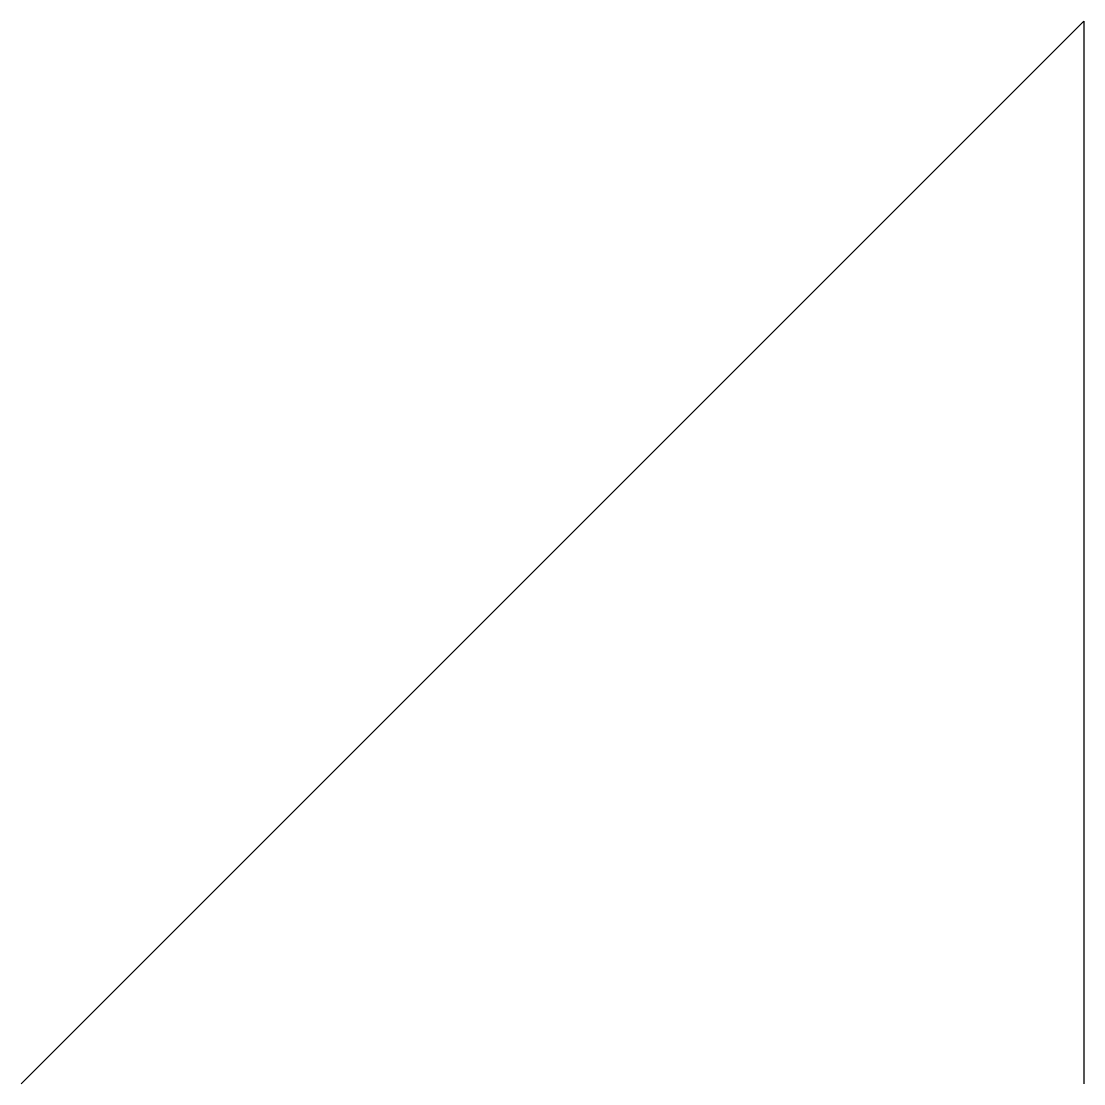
# Model space of a CAD drawing. Header units: metres. Extents: x 0 to 1, y 0 to 1.
import ezdxf

# ---------------------------------------------------------------- set-up
doc = ezdxf.new("R2010")
doc.units = ezdxf.units.M

msp = doc.modelspace()

# ---------------------------------------------------------------- linework, layer by layer
at = {"layer": 'MyLayer'}
msp.add_lwpolyline([(0, 0), (1, 1), (1, 0)], dxfattribs=at)

doc.saveas('drawing.dxf')
